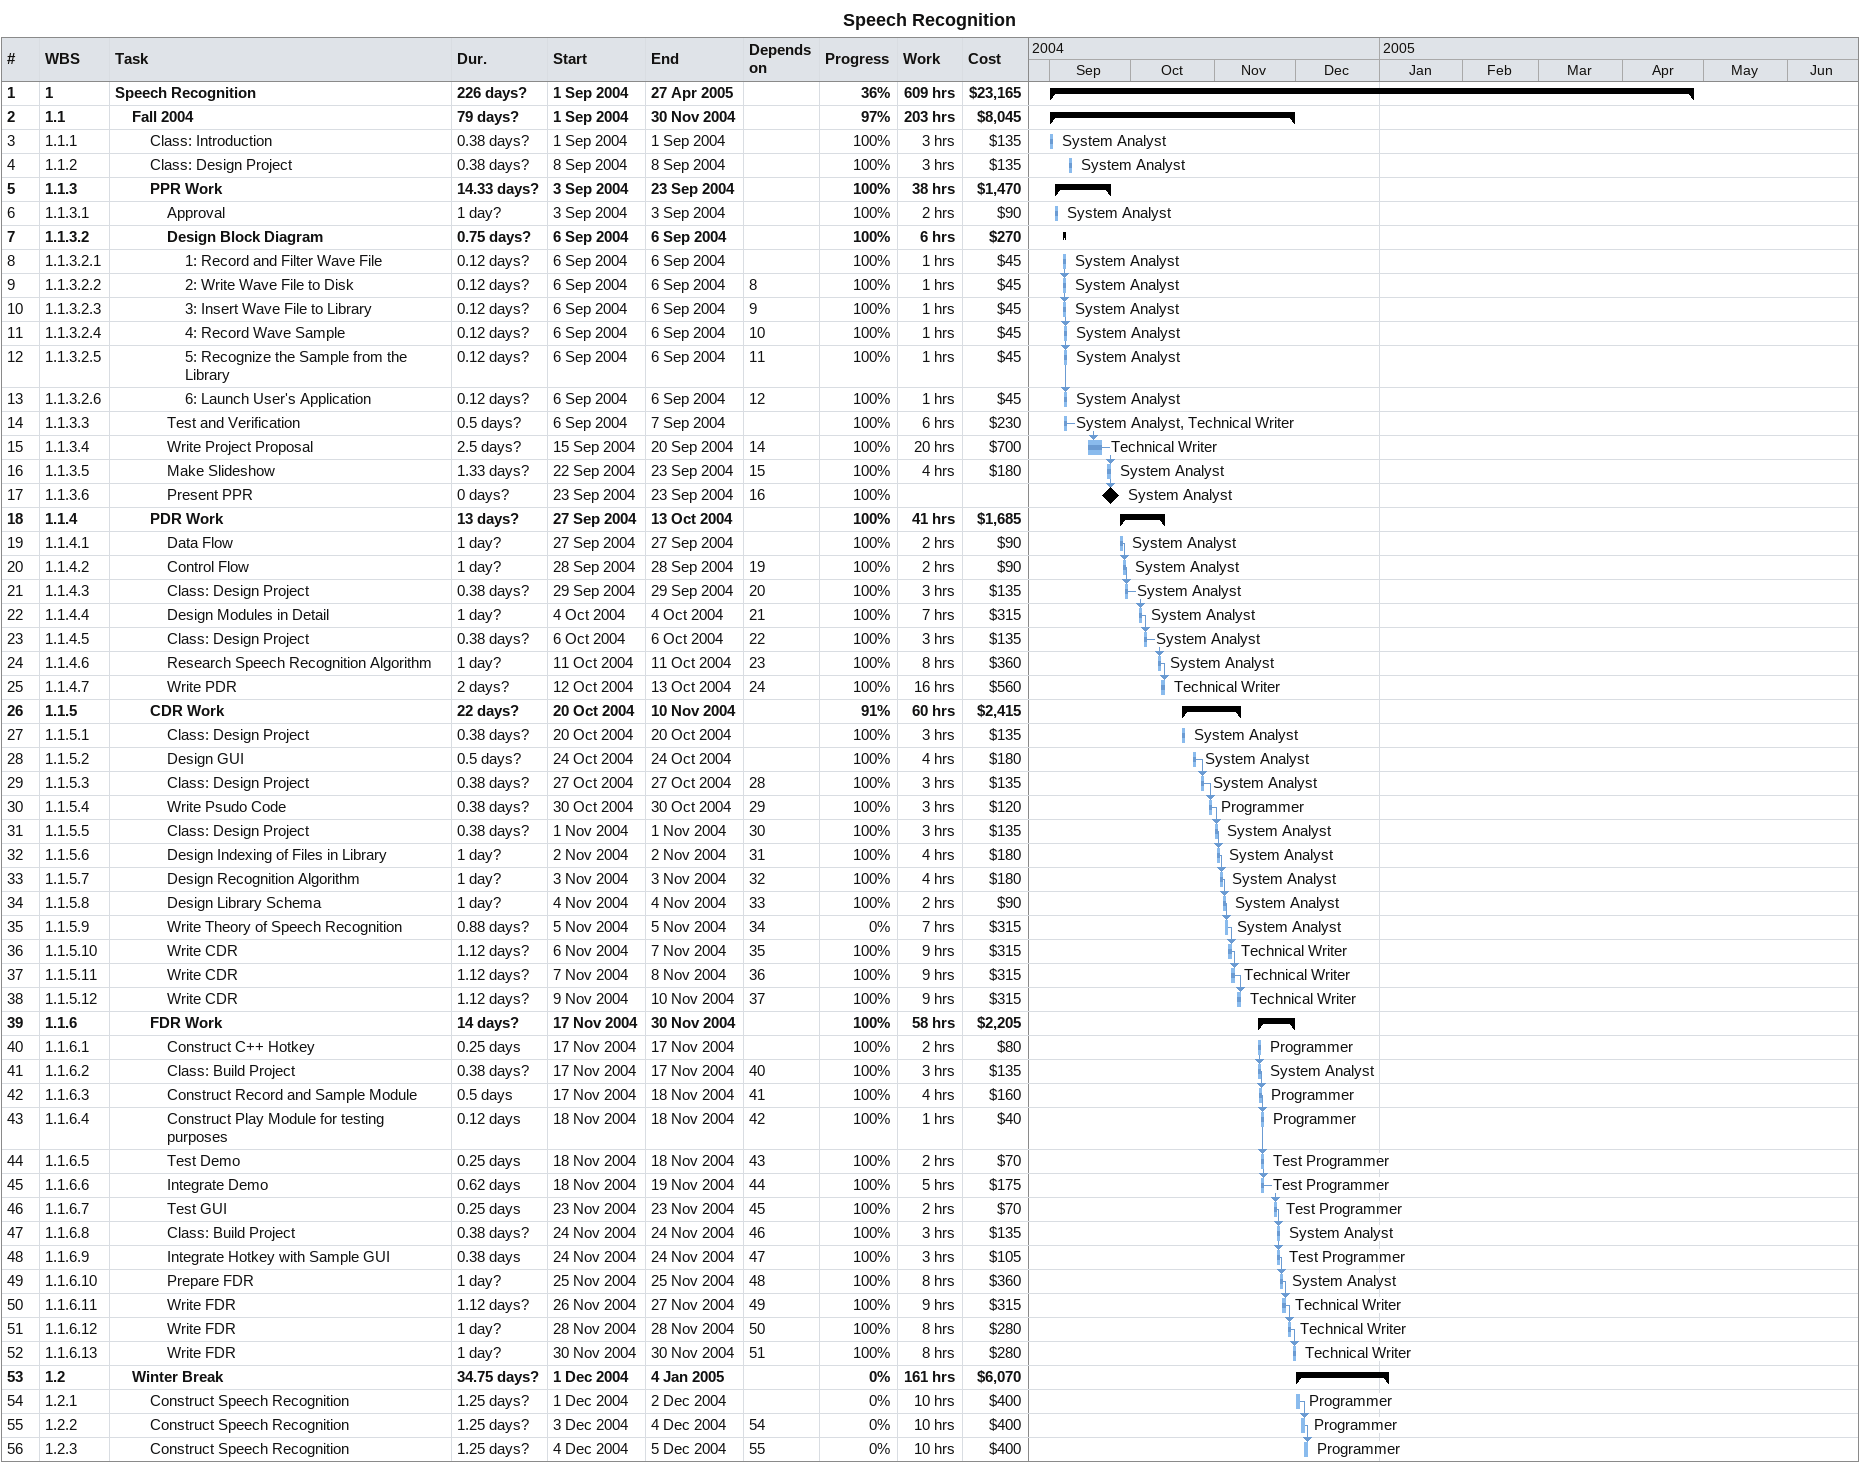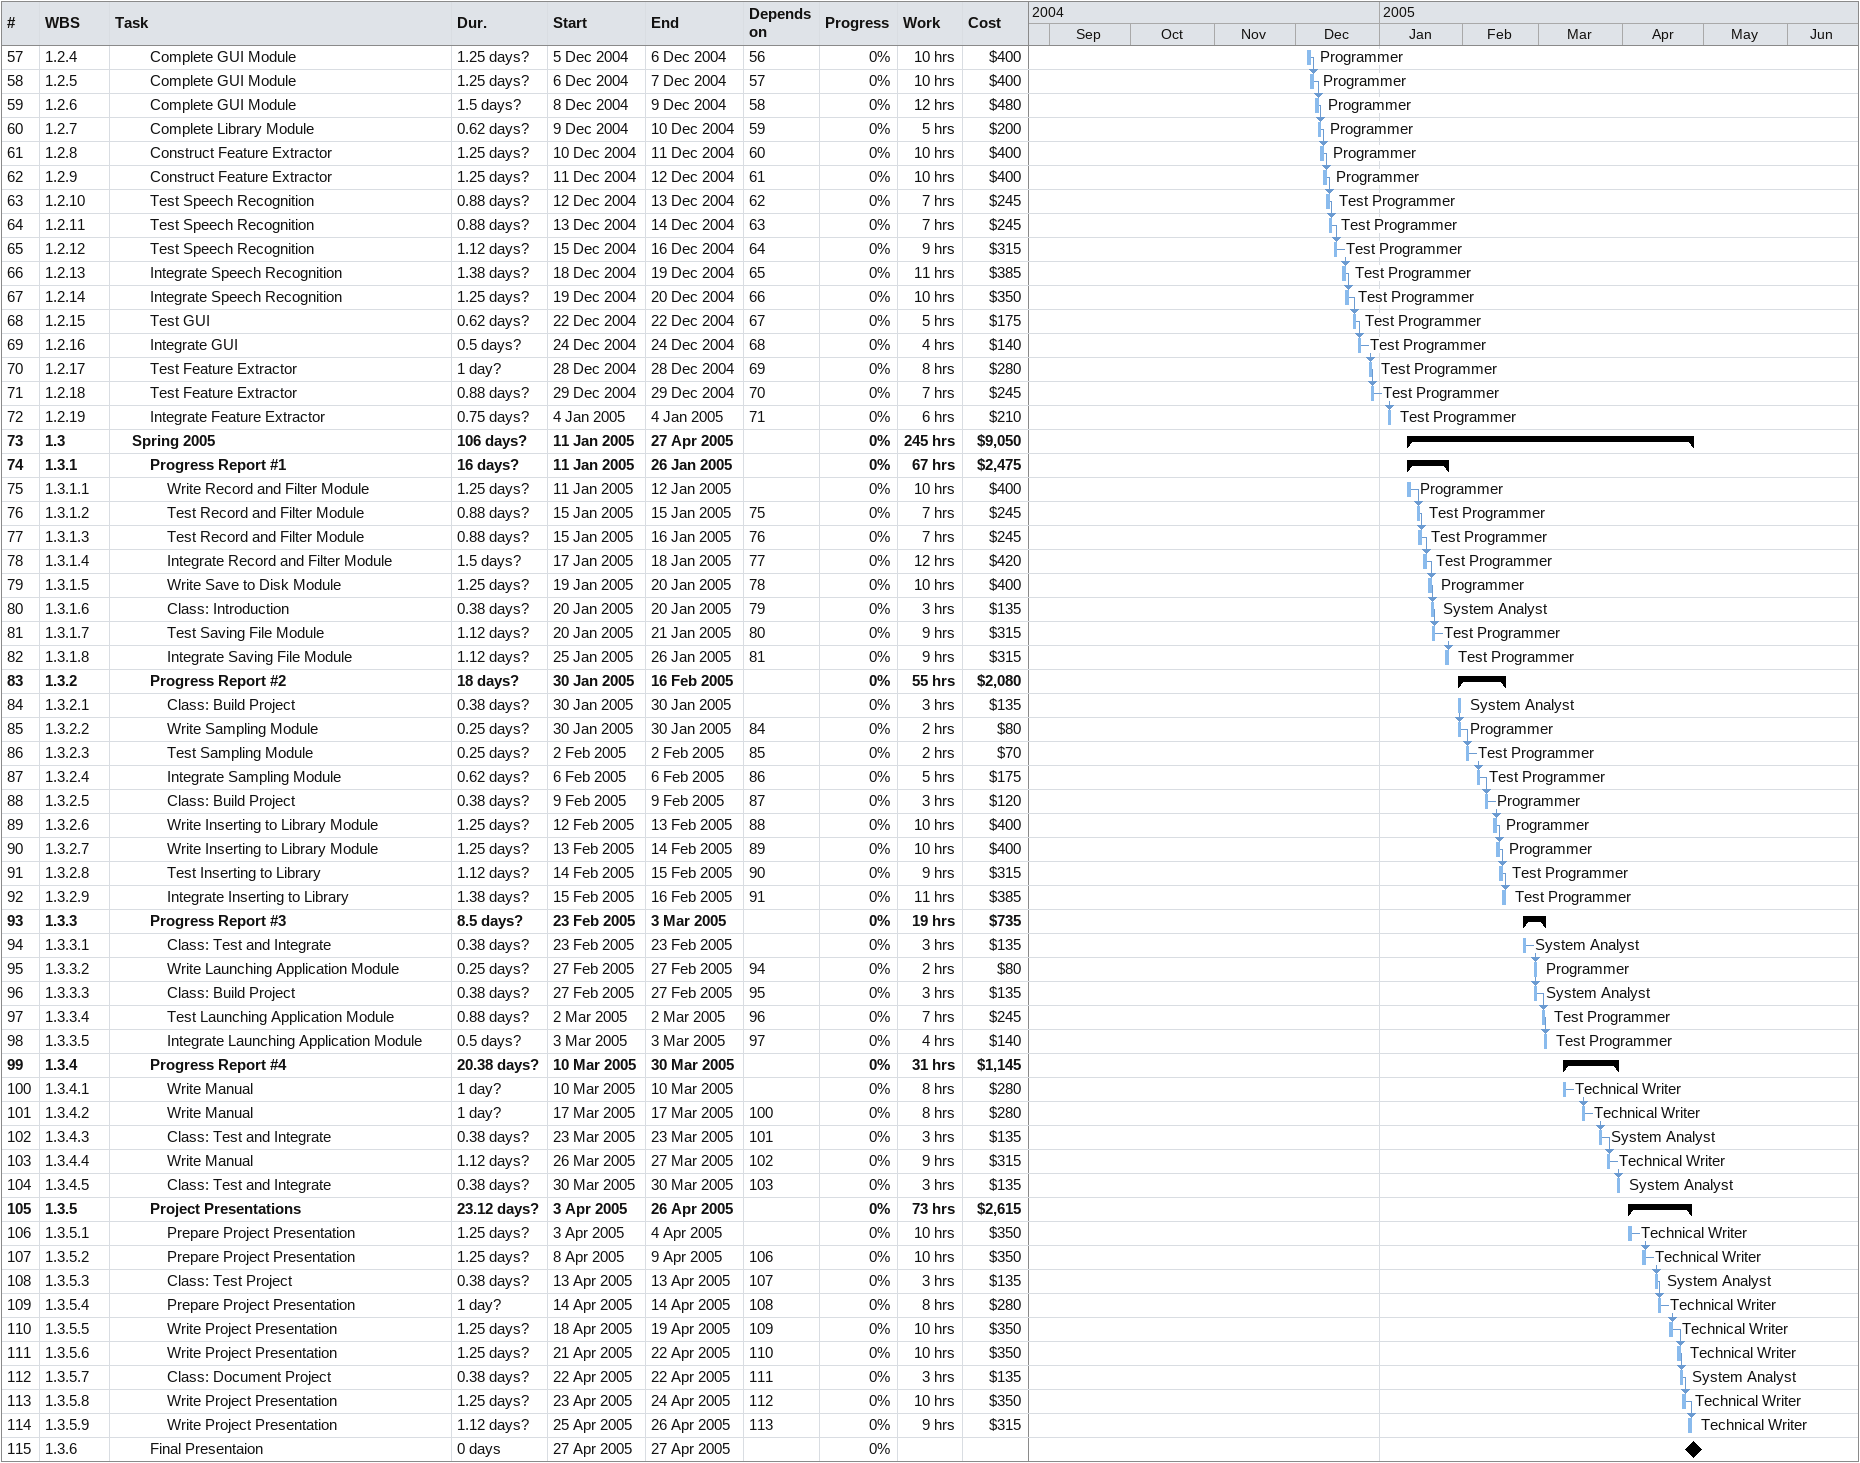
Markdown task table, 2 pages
Speech Recognition

| ID | WBS | Task | Duration | Start | Finish | Predecessors | Resources | % complete | Work (h) | Cost ($) |
|---|---|---|---|---|---|---|---|---|---|---|
| 1 | 1 | **Speech Recognition** | 226d? | 2004-09-01 | 2005-04-27 |  |  | 36 | 609 | 23165 |
| 2 | 1.1 | **Fall 2004** | 79d? | 2004-09-01 | 2004-11-30 |  |  | 97 | 203 | 8045 |
| 3 | 1.1.1 | Class: Introduction | 0.38d? | 2004-09-01 | 2004-09-01 |  | System Analyst | 100 | 3 | 135 |
| 4 | 1.1.2 | Class: Design Project | 0.38d? | 2004-09-08 | 2004-09-08 |  | System Analyst | 100 | 3 | 135 |
| 5 | 1.1.3 | **PPR Work** | 14.33d? | 2004-09-03 | 2004-09-23 |  |  | 100 | 38 | 1470 |
| 6 | 1.1.3.1 | Approval | 1d? | 2004-09-03 | 2004-09-03 |  | System Analyst | 100 | 2 | 90 |
| 7 | 1.1.3.2 | **Design Block Diagram** | 0.75d? | 2004-09-06 | 2004-09-06 |  |  | 100 | 6 | 270 |
| 8 | 1.1.3.2.1 | 1: Record and Filter Wave File | 0.12d? | 2004-09-06 | 2004-09-06 |  | System Analyst | 100 | 1 | 45 |
| 9 | 1.1.3.2.2 | 2: Write Wave File to Disk | 0.12d? | 2004-09-06 | 2004-09-06 | 8 | System Analyst | 100 | 1 | 45 |
| 10 | 1.1.3.2.3 | 3: Insert Wave File to Library | 0.12d? | 2004-09-06 | 2004-09-06 | 9 | System Analyst | 100 | 1 | 45 |
| 11 | 1.1.3.2.4 | 4: Record Wave Sample | 0.12d? | 2004-09-06 | 2004-09-06 | 10 | System Analyst | 100 | 1 | 45 |
| 12 | 1.1.3.2.5 | 5: Recognize the Sample from the Library | 0.12d? | 2004-09-06 | 2004-09-06 | 11 | System Analyst | 100 | 1 | 45 |
| 13 | 1.1.3.2.6 | 6: Launch User's Application | 0.12d? | 2004-09-06 | 2004-09-06 | 12 | System Analyst | 100 | 1 | 45 |
| 14 | 1.1.3.3 | Test and Verification | 0.5d? | 2004-09-06 | 2004-09-07 |  | System Analyst, Technical Writer | 100 | 6 | 230 |
| 15 | 1.1.3.4 | Write Project Proposal | 2.5d? | 2004-09-15 | 2004-09-20 | 14 | Technical Writer | 100 | 20 | 700 |
| 16 | 1.1.3.5 | Make Slideshow | 1.33d? | 2004-09-22 | 2004-09-23 | 15 | System Analyst | 100 | 4 | 180 |
| 17 | 1.1.3.6 | Present PPR | 0d? | 2004-09-23 | 2004-09-23 | 16 | System Analyst | 100 |  |  |
| 18 | 1.1.4 | **PDR Work** | 13d? | 2004-09-27 | 2004-10-13 |  |  | 100 | 41 | 1685 |
| 19 | 1.1.4.1 | Data Flow | 1d? | 2004-09-27 | 2004-09-27 |  | System Analyst | 100 | 2 | 90 |
| 20 | 1.1.4.2 | Control Flow | 1d? | 2004-09-28 | 2004-09-28 | 19 | System Analyst | 100 | 2 | 90 |
| 21 | 1.1.4.3 | Class: Design Project | 0.38d? | 2004-09-29 | 2004-09-29 | 20 | System Analyst | 100 | 3 | 135 |
| 22 | 1.1.4.4 | Design Modules in Detail | 1d? | 2004-10-04 | 2004-10-04 | 21 | System Analyst | 100 | 7 | 315 |
| 23 | 1.1.4.5 | Class: Design Project | 0.38d? | 2004-10-06 | 2004-10-06 | 22 | System Analyst | 100 | 3 | 135 |
| 24 | 1.1.4.6 | Research Speech Recognition Algorithm | 1d? | 2004-10-11 | 2004-10-11 | 23 | System Analyst | 100 | 8 | 360 |
| 25 | 1.1.4.7 | Write PDR | 2d? | 2004-10-12 | 2004-10-13 | 24 | Technical Writer | 100 | 16 | 560 |
| 26 | 1.1.5 | **CDR Work** | 22d? | 2004-10-20 | 2004-11-10 |  |  | 91 | 60 | 2415 |
| 27 | 1.1.5.1 | Class: Design Project | 0.38d? | 2004-10-20 | 2004-10-20 |  | System Analyst | 100 | 3 | 135 |
| 28 | 1.1.5.2 | Design GUI | 0.5d? | 2004-10-24 | 2004-10-24 |  | System Analyst | 100 | 4 | 180 |
| 29 | 1.1.5.3 | Class: Design Project | 0.38d? | 2004-10-27 | 2004-10-27 | 28 | System Analyst | 100 | 3 | 135 |
| 30 | 1.1.5.4 | Write Psudo Code | 0.38d? | 2004-10-30 | 2004-10-30 | 29 | Programmer | 100 | 3 | 120 |
| 31 | 1.1.5.5 | Class: Design Project | 0.38d? | 2004-11-01 | 2004-11-01 | 30 | System Analyst | 100 | 3 | 135 |
| 32 | 1.1.5.6 | Design Indexing of Files in Library | 1d? | 2004-11-02 | 2004-11-02 | 31 | System Analyst | 100 | 4 | 180 |
| 33 | 1.1.5.7 | Design Recognition Algorithm | 1d? | 2004-11-03 | 2004-11-03 | 32 | System Analyst | 100 | 4 | 180 |
| 34 | 1.1.5.8 | Design Library Schema | 1d? | 2004-11-04 | 2004-11-04 | 33 | System Analyst | 100 | 2 | 90 |
| 35 | 1.1.5.9 | Write Theory of Speech Recognition | 0.88d? | 2004-11-05 | 2004-11-05 | 34 | System Analyst | 0 | 7 | 315 |
| 36 | 1.1.5.10 | Write CDR | 1.12d? | 2004-11-06 | 2004-11-07 | 35 | Technical Writer | 100 | 9 | 315 |
| 37 | 1.1.5.11 | Write CDR | 1.12d? | 2004-11-07 | 2004-11-08 | 36 | Technical Writer | 100 | 9 | 315 |
| 38 | 1.1.5.12 | Write CDR | 1.12d? | 2004-11-09 | 2004-11-10 | 37 | Technical Writer | 100 | 9 | 315 |
| 39 | 1.1.6 | **FDR Work** | 14d? | 2004-11-17 | 2004-11-30 |  |  | 100 | 58 | 2205 |
| 40 | 1.1.6.1 | Construct C++ Hotkey | 0.25d | 2004-11-17 | 2004-11-17 |  | Programmer | 100 | 2 | 80 |
| 41 | 1.1.6.2 | Class: Build Project | 0.38d? | 2004-11-17 | 2004-11-17 | 40 | System Analyst | 100 | 3 | 135 |
| 42 | 1.1.6.3 | Construct Record and Sample Module | 0.5d | 2004-11-17 | 2004-11-18 | 41 | Programmer | 100 | 4 | 160 |
| 43 | 1.1.6.4 | Construct Play Module for testing purposes | 0.12d | 2004-11-18 | 2004-11-18 | 42 | Programmer | 100 | 1 | 40 |
| 44 | 1.1.6.5 | Test Demo | 0.25d | 2004-11-18 | 2004-11-18 | 43 | Test Programmer | 100 | 2 | 70 |
| 45 | 1.1.6.6 | Integrate Demo | 0.62d | 2004-11-18 | 2004-11-19 | 44 | Test Programmer | 100 | 5 | 175 |
| 46 | 1.1.6.7 | Test GUI | 0.25d | 2004-11-23 | 2004-11-23 | 45 | Test Programmer | 100 | 2 | 70 |
| 47 | 1.1.6.8 | Class: Build Project | 0.38d? | 2004-11-24 | 2004-11-24 | 46 | System Analyst | 100 | 3 | 135 |
| 48 | 1.1.6.9 | Integrate Hotkey with Sample GUI | 0.38d | 2004-11-24 | 2004-11-24 | 47 | Test Programmer | 100 | 3 | 105 |
| 49 | 1.1.6.10 | Prepare FDR | 1d? | 2004-11-25 | 2004-11-25 | 48 | System Analyst | 100 | 8 | 360 |
| 50 | 1.1.6.11 | Write FDR | 1.12d? | 2004-11-26 | 2004-11-27 | 49 | Technical Writer | 100 | 9 | 315 |
| 51 | 1.1.6.12 | Write FDR | 1d? | 2004-11-28 | 2004-11-28 | 50 | Technical Writer | 100 | 8 | 280 |
| 52 | 1.1.6.13 | Write FDR | 1d? | 2004-11-30 | 2004-11-30 | 51 | Technical Writer | 100 | 8 | 280 |
| 53 | 1.2 | **Winter Break** | 34.75d? | 2004-12-01 | 2005-01-04 |  |  | 0 | 161 | 6070 |
| 54 | 1.2.1 | Construct Speech Recognition | 1.25d? | 2004-12-01 | 2004-12-02 |  | Programmer | 0 | 10 | 400 |
| 55 | 1.2.2 | Construct Speech Recognition | 1.25d? | 2004-12-03 | 2004-12-04 | 54 | Programmer | 0 | 10 | 400 |
| 56 | 1.2.3 | Construct Speech Recognition | 1.25d? | 2004-12-04 | 2004-12-05 | 55 | Programmer | 0 | 10 | 400 |
| 57 | 1.2.4 | Complete GUI Module | 1.25d? | 2004-12-05 | 2004-12-06 | 56 | Programmer | 0 | 10 | 400 |
| 58 | 1.2.5 | Complete GUI Module | 1.25d? | 2004-12-06 | 2004-12-07 | 57 | Programmer | 0 | 10 | 400 |
| 59 | 1.2.6 | Complete GUI Module | 1.5d? | 2004-12-08 | 2004-12-09 | 58 | Programmer | 0 | 12 | 480 |
| 60 | 1.2.7 | Complete Library Module | 0.62d? | 2004-12-09 | 2004-12-10 | 59 | Programmer | 0 | 5 | 200 |
| 61 | 1.2.8 | Construct Feature Extractor | 1.25d? | 2004-12-10 | 2004-12-11 | 60 | Programmer | 0 | 10 | 400 |
| 62 | 1.2.9 | Construct Feature Extractor | 1.25d? | 2004-12-11 | 2004-12-12 | 61 | Programmer | 0 | 10 | 400 |
| 63 | 1.2.10 | Test Speech Recognition | 0.88d? | 2004-12-12 | 2004-12-13 | 62 | Test Programmer | 0 | 7 | 245 |
| 64 | 1.2.11 | Test Speech Recognition | 0.88d? | 2004-12-13 | 2004-12-14 | 63 | Test Programmer | 0 | 7 | 245 |
| 65 | 1.2.12 | Test Speech Recognition | 1.12d? | 2004-12-15 | 2004-12-16 | 64 | Test Programmer | 0 | 9 | 315 |
| 66 | 1.2.13 | Integrate Speech Recognition | 1.38d? | 2004-12-18 | 2004-12-19 | 65 | Test Programmer | 0 | 11 | 385 |
| 67 | 1.2.14 | Integrate Speech Recognition | 1.25d? | 2004-12-19 | 2004-12-20 | 66 | Test Programmer | 0 | 10 | 350 |
| 68 | 1.2.15 | Test GUI | 0.62d? | 2004-12-22 | 2004-12-22 | 67 | Test Programmer | 0 | 5 | 175 |
| 69 | 1.2.16 | Integrate GUI | 0.5d? | 2004-12-24 | 2004-12-24 | 68 | Test Programmer | 0 | 4 | 140 |
| 70 | 1.2.17 | Test Feature Extractor | 1d? | 2004-12-28 | 2004-12-28 | 69 | Test Programmer | 0 | 8 | 280 |
| 71 | 1.2.18 | Test Feature Extractor | 0.88d? | 2004-12-29 | 2004-12-29 | 70 | Test Programmer | 0 | 7 | 245 |
| 72 | 1.2.19 | Integrate Feature Extractor | 0.75d? | 2005-01-04 | 2005-01-04 | 71 | Test Programmer | 0 | 6 | 210 |
| 73 | 1.3 | **Spring 2005** | 106d? | 2005-01-11 | 2005-04-27 |  |  | 0 | 245 | 9050 |
| 74 | 1.3.1 | **Progress Report #1** | 16d? | 2005-01-11 | 2005-01-26 |  |  | 0 | 67 | 2475 |
| 75 | 1.3.1.1 | Write Record and Filter Module | 1.25d? | 2005-01-11 | 2005-01-12 |  | Programmer | 0 | 10 | 400 |
| 76 | 1.3.1.2 | Test Record and Filter Module | 0.88d? | 2005-01-15 | 2005-01-15 | 75 | Test Programmer | 0 | 7 | 245 |
| 77 | 1.3.1.3 | Test Record and Filter Module | 0.88d? | 2005-01-15 | 2005-01-16 | 76 | Test Programmer | 0 | 7 | 245 |
| 78 | 1.3.1.4 | Integrate Record and Filter Module | 1.5d? | 2005-01-17 | 2005-01-18 | 77 | Test Programmer | 0 | 12 | 420 |
| 79 | 1.3.1.5 | Write Save to Disk Module | 1.25d? | 2005-01-19 | 2005-01-20 | 78 | Programmer | 0 | 10 | 400 |
| 80 | 1.3.1.6 | Class: Introduction | 0.38d? | 2005-01-20 | 2005-01-20 | 79 | System Analyst | 0 | 3 | 135 |
| 81 | 1.3.1.7 | Test Saving File Module | 1.12d? | 2005-01-20 | 2005-01-21 | 80 | Test Programmer | 0 | 9 | 315 |
| 82 | 1.3.1.8 | Integrate Saving File Module | 1.12d? | 2005-01-25 | 2005-01-26 | 81 | Test Programmer | 0 | 9 | 315 |
| 83 | 1.3.2 | **Progress Report #2** | 18d? | 2005-01-30 | 2005-02-16 |  |  | 0 | 55 | 2080 |
| 84 | 1.3.2.1 | Class: Build Project | 0.38d? | 2005-01-30 | 2005-01-30 |  | System Analyst | 0 | 3 | 135 |
| 85 | 1.3.2.2 | Write Sampling Module | 0.25d? | 2005-01-30 | 2005-01-30 | 84 | Programmer | 0 | 2 | 80 |
| 86 | 1.3.2.3 | Test Sampling Module | 0.25d? | 2005-02-02 | 2005-02-02 | 85 | Test Programmer | 0 | 2 | 70 |
| 87 | 1.3.2.4 | Integrate Sampling Module | 0.62d? | 2005-02-06 | 2005-02-06 | 86 | Test Programmer | 0 | 5 | 175 |
| 88 | 1.3.2.5 | Class: Build Project | 0.38d? | 2005-02-09 | 2005-02-09 | 87 | Programmer | 0 | 3 | 120 |
| 89 | 1.3.2.6 | Write Inserting to Library Module | 1.25d? | 2005-02-12 | 2005-02-13 | 88 | Programmer | 0 | 10 | 400 |
| 90 | 1.3.2.7 | Write Inserting to Library Module | 1.25d? | 2005-02-13 | 2005-02-14 | 89 | Programmer | 0 | 10 | 400 |
| 91 | 1.3.2.8 | Test Inserting to Library | 1.12d? | 2005-02-14 | 2005-02-15 | 90 | Test Programmer | 0 | 9 | 315 |
| 92 | 1.3.2.9 | Integrate Inserting to Library | 1.38d? | 2005-02-15 | 2005-02-16 | 91 | Test Programmer | 0 | 11 | 385 |
| 93 | 1.3.3 | **Progress Report #3** | 8.5d? | 2005-02-23 | 2005-03-03 |  |  | 0 | 19 | 735 |
| 94 | 1.3.3.1 | Class: Test and Integrate | 0.38d? | 2005-02-23 | 2005-02-23 |  | System Analyst | 0 | 3 | 135 |
| 95 | 1.3.3.2 | Write Launching Application Module | 0.25d? | 2005-02-27 | 2005-02-27 | 94 | Programmer | 0 | 2 | 80 |
| 96 | 1.3.3.3 | Class: Build Project | 0.38d? | 2005-02-27 | 2005-02-27 | 95 | System Analyst | 0 | 3 | 135 |
| 97 | 1.3.3.4 | Test Launching Application Module | 0.88d? | 2005-03-02 | 2005-03-02 | 96 | Test Programmer | 0 | 7 | 245 |
| 98 | 1.3.3.5 | Integrate Launching Application Module | 0.5d? | 2005-03-03 | 2005-03-03 | 97 | Test Programmer | 0 | 4 | 140 |
| 99 | 1.3.4 | **Progress Report #4** | 20.38d? | 2005-03-10 | 2005-03-30 |  |  | 0 | 31 | 1145 |
| 100 | 1.3.4.1 | Write Manual | 1d? | 2005-03-10 | 2005-03-10 |  | Technical Writer | 0 | 8 | 280 |
| 101 | 1.3.4.2 | Write Manual | 1d? | 2005-03-17 | 2005-03-17 | 100 | Technical Writer | 0 | 8 | 280 |
| 102 | 1.3.4.3 | Class: Test and Integrate | 0.38d? | 2005-03-23 | 2005-03-23 | 101 | System Analyst | 0 | 3 | 135 |
| 103 | 1.3.4.4 | Write Manual | 1.12d? | 2005-03-26 | 2005-03-27 | 102 | Technical Writer | 0 | 9 | 315 |
| 104 | 1.3.4.5 | Class: Test and Integrate | 0.38d? | 2005-03-30 | 2005-03-30 | 103 | System Analyst | 0 | 3 | 135 |
| 105 | 1.3.5 | **Project Presentations** | 23.12d? | 2005-04-03 | 2005-04-26 |  |  | 0 | 73 | 2615 |
| 106 | 1.3.5.1 | Prepare Project Presentation | 1.25d? | 2005-04-03 | 2005-04-04 |  | Technical Writer | 0 | 10 | 350 |
| 107 | 1.3.5.2 | Prepare Project Presentation | 1.25d? | 2005-04-08 | 2005-04-09 | 106 | Technical Writer | 0 | 10 | 350 |
| 108 | 1.3.5.3 | Class: Test Project | 0.38d? | 2005-04-13 | 2005-04-13 | 107 | System Analyst | 0 | 3 | 135 |
| 109 | 1.3.5.4 | Prepare Project Presentation | 1d? | 2005-04-14 | 2005-04-14 | 108 | Technical Writer | 0 | 8 | 280 |
| 110 | 1.3.5.5 | Write Project Presentation | 1.25d? | 2005-04-18 | 2005-04-19 | 109 | Technical Writer | 0 | 10 | 350 |
| 111 | 1.3.5.6 | Write Project Presentation | 1.25d? | 2005-04-21 | 2005-04-22 | 110 | Technical Writer | 0 | 10 | 350 |
| 112 | 1.3.5.7 | Class: Document Project | 0.38d? | 2005-04-22 | 2005-04-22 | 111 | System Analyst | 0 | 3 | 135 |
| 113 | 1.3.5.8 | Write Project Presentation | 1.25d? | 2005-04-23 | 2005-04-24 | 112 | Technical Writer | 0 | 10 | 350 |
| 114 | 1.3.5.9 | Write Project Presentation | 1.12d? | 2005-04-25 | 2005-04-26 | 113 | Technical Writer | 0 | 9 | 315 |
| 115 | 1.3.6 | Final Presentaion | 0d | 2005-04-27 | 2005-04-27 |  |  | 0 |  |  |
